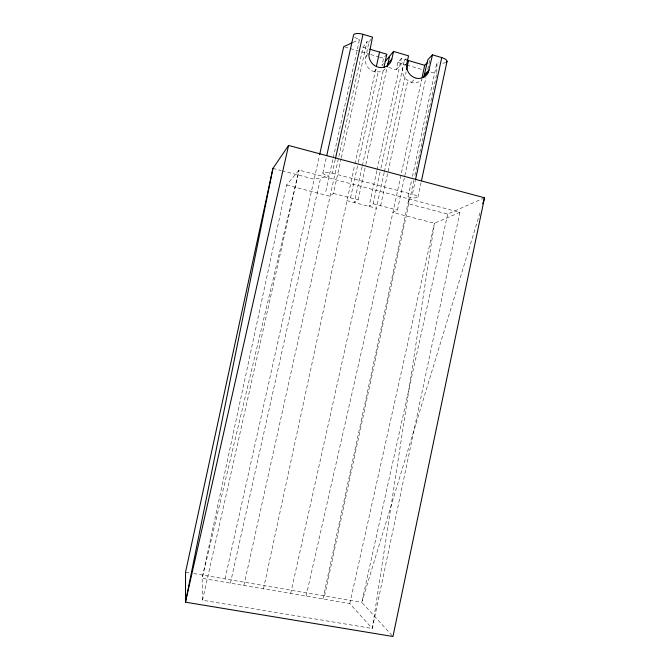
<?xml version="1.0" encoding="UTF-8"?>
<svg xmlns="http://www.w3.org/2000/svg" width="670" height="670" viewBox="0 0 670 670"><rect width="100%" height="100%" fill="white"/><g stroke="black" fill="none" stroke-linecap="round" stroke-linejoin="round"><path stroke-width="0.5" stroke-dasharray="3.35 2.51" d="M424.755 129.704L436.765 73.8L436.999 62.293A7.814 2.848 11.3 0 0 438.951 62.762M371.297 38.843L368.86 42.243L365.284 60.275A11.96 11.181 54.3 0 0 374.279 71.757L380.208 71.858A11.96 11.181 54.3 0 0 385.191 68.926M459.896 212.323L372.294 628.485L202.516 600.219L202.147 578.319L286.551 185.029L299.055 170.13L459.896 212.323L434.47 223.252L392.913 212.516L421.623 79.621M417.946 197.173L421.003 182.885M263.503 588.813L354.698 165.004M306.09 596.099L392.913 212.516L397.402 210.053L425.986 77.486M427.753 69.328L429.73 60.158M484.536 197.784L447.711 214.065L408.817 203.898L408.064 196.838L411.573 180.531M412.452 176.453L436.999 62.293M322.932 598.98L408.491 200.874M324.573 595.999L413.834 180.523M414.931 175.44L424.537 130.717M408.064 196.838A7.906 1.7 11.8 0 0 417.644 197.549A7.906 1.7 11.8 0 0 412.36 194.35L415.216 181.084M376.858 170.699L369.086 206.36L373.148 203.764L380.032 172.131M377.084 169.686L401.338 58.457L406.749 60.049M380.928 168.053L404.328 60.602M290.688 593.469L384.195 172.609M384.413 171.595L406.121 71.782M380.635 205.707L407.796 80.643M350.527 197.901L358.107 163.405M358.333 162.391L378.173 72.1M386.833 54.211L383.55 58.282L381.967 65.509L384.572 62.335M362.143 166.78L354.296 202.533L358.098 199.861L365.661 165.323M362.361 165.758L383.65 68.7M365.879 164.309L387.026 67.812M388.65 67.452L396.288 69.663L397.863 62.452L401.338 58.457M243.88 585.463L363.056 47.26L366.993 41.699L368.86 42.243M286.551 185.029L330.059 196.268L333.417 193.463L341.08 158.832M341.306 157.819L366.993 41.699M354.924 163.991L376.188 67.343M447.711 214.065L361.767 602.389L392.963 636.5M225.003 578.897L319.397 155.733M230.421 583.16L320.62 177.86M322.856 173.095L326.483 156.78M325.771 191.486L333.032 158.782M333.258 157.76L359.497 39.488A7.956 2.948 13.5 0 1 354.673 37.177M281.978 170.766L314.163 179.175L329.188 176.109A8.048 1.759 12.9 0 1 322.982 172.642A8.048 1.759 12.9 0 1 332.211 173.228L335.151 159.954M349.79 603.578L434.47 223.252L372.294 628.485L349.79 603.578L202.147 578.319L299.055 170.13L202.516 600.219M479.98 212.809L361.767 602.389L191.628 573.168M365.544 57.243L367.947 54.002M374.279 71.757L376.774 68.683M396.288 69.663L406.129 58.558M406.899 63.407L402.703 68.047A11.825 11.038 57.8 0 0 406.121 79.336L411.313 82.427A11.825 11.038 57.8 0 0 422.033 79.596M411.313 82.427L415.643 78.038M352.998 42.444L359.497 39.488M185.556 572.13L190.615 572.992M333.417 193.463L358.098 199.861M373.148 203.764L397.402 210.053M346.867 200.615L376.448 208.261M272.925 168.405L280.973 170.507M332.211 173.228L412.36 194.35M344.715 46.959L369.614 54.22M370.602 54.505L378.575 56.833M379.563 57.118L383.55 58.282M397.863 62.452L405.844 64.781M406.841 65.074L421.807 69.437M430.785 72.059L436.765 73.8M363.056 47.26L368.877 48.96M445.768 62.645A7.814 2.848 11.3 0 1 442.82 63.122"/><path stroke-width="1" d="M272.925 168.405L185.464 602.171L392.963 636.5L484.536 197.784L288.577 145.457L272.925 168.405L185.556 572.13L185.464 602.171L288.577 145.457M421.447 180.85L447.024 61.439M422.058 77.569L424.713 65.308L427.577 62.36M423.708 77.226L427.904 59.622L432.502 54.865L441.731 57.595A7.814 2.848 11.3 0 1 446.647 62.117M385.225 61.548L393.533 51.422L408.541 55.836L406.899 63.407A12.027 11.206 57.9 0 0 414.177 77.502A12.027 11.206 57.9 0 0 428.239 72.754L432.502 54.865M415.434 180.062L441.731 57.595M406.556 69.739L408.549 60.576M383.877 67.678L386.833 54.211L369.848 49.245M387.243 66.799L389.546 56.28M386.9 66.539A11.96 11.181 54.3 0 0 387.913 63.751L391.875 59.019L393.533 51.422M376.406 66.322L379.538 52.084M319.623 154.711L343.718 46.666L352.077 42.863M326.709 155.767L353.475 35.443A7.956 2.948 13.5 0 1 362.998 34.321L372.512 37.135L368.885 55.468A12.169 11.357 54.4 0 0 379.505 67.477A12.169 11.357 54.4 0 0 391.875 59.019M335.377 158.932L362.998 34.321M482.718 203.789L484.536 197.784M424.705 74.445L429.252 69.94M424.043 76.296L428.574 71.816M406.749 60.049L424.713 65.308"/></g></svg>
